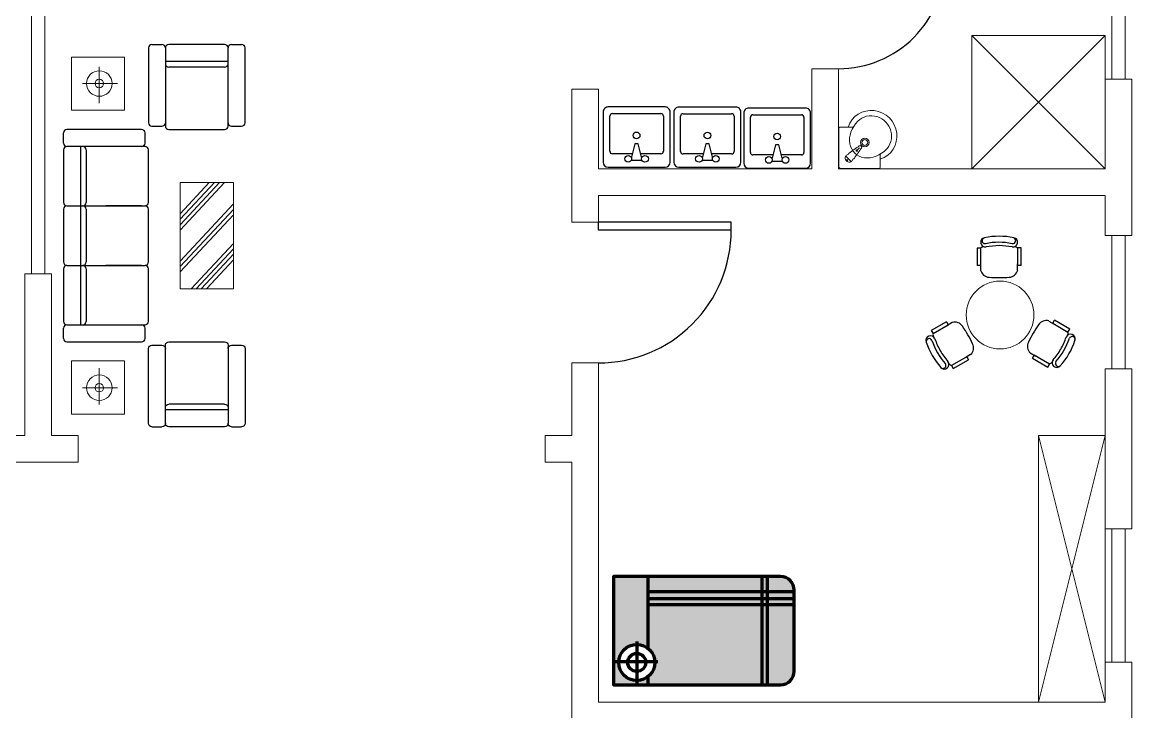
# Model space of a CAD drawing. Header units: inches. Extents: x -179 to 300, y 123 to 718.
# Drawn here: x 241.91 to 261.84, y 277.64 to 290.03 of the extents above; entities that cross this region are included whole.
import ezdxf

# ---------------------------------------------------------------- set-up
doc = ezdxf.new("R2010")
doc.units = ezdxf.units.IN
doc.header["$MEASUREMENT"] = 0
doc.linetypes.add('ACAD_ISO02W100', pattern=[15, 12, -3])
doc.layers.add('FUR', color=6, linetype='Continuous')
doc.layers.add('TOIL', color=250, linetype='Continuous')

# ---------------------------------------------------------------- blocks, each defined once
blk = doc.blocks.new('DESK4')
at = {"color": 0}
for p, q in [((0, 1), (-0.06, 1)), ((0, 0), (-0.06, 0))]:
    blk.add_line(p, q, dxfattribs=at)
blk.add_lwpolyline([(-0.06, 1), (-0.06, 0)], dxfattribs=at)
blk.add_lwpolyline([(1, 0, 0.414214), (0, 1), (0, 0)], format="xyb", dxfattribs=at)
blk = doc.blocks.new('LAV3')
at = {"color": 0, "linetype": 'ByBlock'}
for p, q in [((177.8, 254), (-203.2, 254)), ((-241.3, 215.9), (-241.3, -215.9)), ((-139.7, 31.75), (-139.7, 184.15)), ((-120.65, 203.2), (146.05, 203.2)), ((165.1, 184.15), (165.1, -184.15)), ((215.9, -215.9), (215.9, 215.9)), ((-190.5, -38.1), (-190.5, 38.1)), ((-63.5, 12.7), (-165.1, 38.1)), ((-63.5, -12.7), (-63.5, 12.7)), ((-165.1, -38.1), (-63.5, -12.7)), ((-139.7, -184.15), (-139.7, -31.75)), ((146.05, -203.2), (-120.65, -203.2)), ((-203.2, -254), (177.8, -254))]:
    blk.add_line(p, q, dxfattribs=at)
for centre in [(-177.8, 63.5), (0, 0), (-177.8, -63.5)]:
    blk.add_circle(centre, 25.4, dxfattribs=at)
for centre, radius, start, end in [((-203.2, 215.9), 38.1, 90, 180), ((177.8, 215.9), 38.1, 0, 90), ((-120.65, 184.15), 19.05, 90, 180), ((146.05, 184.15), 19.05, 0, 90), ((-203.2, -215.9), 38.1, 180, 270), ((-120.65, -184.15), 19.05, 180, 270), ((146.05, -184.15), 19.05, 270, 0), ((177.8, -215.9), 38.1, 270, 0)]:
    blk.add_arc(centre, radius, start, end, dxfattribs=at)
blk = doc.blocks.new('洗手盆-6')
at = {"layer": 'TOIL', "color": 177, "lineweight": 100, "true_color": 0x293189}
blk.add_blockref('LAV3', (203.2, -254), dxfattribs=at)
blk = doc.blocks.new('标准房1200床')
at = {"linetype": 'ACAD_ISO02W100', "lineweight": 100, "true_color": 0xcd6928}
h = blk.add_hatch(color=32, dxfattribs=at)
h.dxf.hatch_style = 1
h.paths.add_polyline_path([(-383, 798, -0.225056), (-456, 953, -0.225056), (-383, 1108), (-383, 1200), (-1641, 1200), (-1641, 313), (-383, 313)])
h.paths.add_polyline_path([(-383, 171), (-1641, 171), (-1641, 0), (-383, 0)])
h.paths.add_polyline_path([(-1701, 171), (-2000, 171), (-2000, 150, 0.414214), (-1850, 0), (-1701, 0)])
h.paths.add_polyline_path([(-1701, 1200), (-1850, 1200, 0.414214), (-2000, 1050), (-2000, 313), (-1701, 313)])
at = {"linetype": 'ACAD_ISO02W100', "lineweight": 100, "true_color": 0x642165}
h = blk.add_hatch(color=219, dxfattribs=at)
h.dxf.hatch_style = 1
h.paths.add_polyline_path([(-383, 246), (-1641, 246), (-1641, 171), (-383, 171)])
h.paths.add_polyline_path([(-383, 313), (-1641, 313), (-1641, 246), (-383, 246)])
h.paths.add_polyline_path([(-1641, 313), (-1701, 313), (-1701, 246), (-1641, 246)])
h.paths.add_polyline_path([(-1641, 246), (-1701, 246), (-1701, 171), (-1641, 171)])
h.paths.add_polyline_path([(-1641, 171), (-1701, 171), (-1701, 0), (-1641, 0)])
h.paths.add_polyline_path([(-1701, 246), (-2000, 246), (-2000, 171), (-1701, 171)])
h.paths.add_polyline_path([(-1701, 313), (-2000, 313), (-2000, 246), (-1701, 246)])
h.paths.add_polyline_path([(-1641, 1200), (-1701, 1200), (-1701, 313), (-1641, 313)])
h.paths.add_polyline_path([(0, 1200), (-383, 1200), (-383, 1108, -0.632579), (-56, 953, -0.632579), (-383, 798), (-383, 0), (0, 0)])
at = {"lineweight": 100}
for p, q in [((-1701, 0), (-1701, 1200)), ((-1641, 0), (-1641, 1200)), ((-383, 1200), (-383, 1108)), ((-257, 720), (-257, 1194)), ((-489, 945), (-12, 945)), ((-383, 798), (-383, 0)), ((-2000, 313), (-383, 313)), ((-2000, 246), (-383, 246)), ((-2000, 171), (-383, 171))]:
    blk.add_line(p, q, dxfattribs=at)
blk.add_lwpolyline([(-1850, 0), (0, 0), (0, 1200), (-1850, 1200, 0.414214), (-2000, 1050), (-2000, 150, 0.414214)], format="xyb", close=True, dxfattribs=at)
for radius in [200, 100]:
    blk.add_circle((-256, 953), radius, dxfattribs=at)
blk = doc.blocks.new('CH3')
for p, q in [((-259, 349), (-259, 141)), ((-218, 349), (-259, 349)), ((-218, 142), (-218, 349)), ((259, 350), (218, 350)), ((218, 350), (218, 142)), ((259, 142), (259, 350)), ((-218, 89), (-218, 163)), ((218, 87), (218, 162))]:
    blk.add_line(p, q)
at = {"linetype": 'Continuous'}
for p, q in [((-218, 141), (-259, 141)), ((259, 142), (218, 142))]:
    blk.add_line(p, q, dxfattribs=at)
for centre, radius, start, end in [((-163, 416), 55.3, 99.8988, 279.7522), ((-166, 436), 35.2, 94.9128, 274.9128), ((0, -348), 836, 78.0899, 101.9101), ((-4, -349), 766, 78.0112, 101.9888), ((163, 416), 55.3, 260.2478, 80.1012), ((159, 437), 36.2, 265.0872, 70.3213), ((18, -535), 913, 91.1567, 100.8714), ((-18, -535), 913, 79.1286, 88.8433), ((-111, 115), 111, 193.2566, 265.9234), ((0, 1666), 1666, 265.9234, 274.0766), ((111, 115), 111, 274.0766, 345.8334)]:
    blk.add_arc(centre, radius, start, end, dxfattribs=at)
for centre, start, end in [((-181, 309), 90.7226, 132.8382), ((180, 309), 47.1618, 87.5717)]:
    blk.add_arc(centre, 54.9, start, end)
blk = doc.blocks.new('SOFA1人')
at = {"layer": 'FUR'}
for p, q in [((-423, 0), (-327, 0)), ((263, 0), (-263, 0)), ((327, 0), (423, 0)), ((-455, -32), (-455, -736)), ((-295, -32), (-295, -768)), ((-295, -32), (-295, -768)), ((295, -768), (295, -32)), ((455, -736), (455, -32)), ((295, -160), (-295, -160)), ((263, -213), (-263, -213)), ((-423, -768), (-327, -768)), ((-263, -800), (263, -800)), ((327, -768), (423, -768))]:
    blk.add_line(p, q, dxfattribs=at)
for centre, start, end in [((-423, -32), 90, 180), ((-327, -32), 0, 90), ((-263, -32), 90, 180), ((263, -32), 0, 90), ((327, -32), 90, 180), ((423, -32), 0, 90), ((-263, -181), 180, 270), ((263, -181), 270, 0), ((-423, -736), 180, 270), ((-327, -736), 270, 0), ((-263, -768), 180, 270), ((263, -768), 270, 0), ((327, -736), 180, 270), ((423, -736), 270, 0)]:
    blk.add_arc(centre, 32, start, end, dxfattribs=at)
blk = doc.blocks.new('A$C621A3C92')
at = {"layer": 'FUR'}
blk.add_blockref('SOFA1人', (455, 800), dxfattribs=at)
blk = doc.blocks.new('SF3')
for p, q in [((-1000, 768), (-1000, 64)), ((-968, 800), (-872, 800)), ((-840, 768), (-840, 32)), ((-312, 800), (-808, 800)), ((-280, 768), (-280, 32)), ((248, 800), (-248, 800)), ((280, 768), (280, 32)), ((808, 800), (312, 800)), ((840, 32), (840, 768)), ((872, 800), (968, 800)), ((1000, 64), (1000, 768)), ((-280, 640), (-840, 640)), ((280, 640), (-280, 640)), ((840, 640), (280, 640)), ((-312, 587), (-808, 587)), ((248, 587), (-248, 587)), ((808, 587), (312, 587)), ((-280, 64), (-280, 402)), ((280, 64), (280, 402)), ((840, 64), (840, 402)), ((-968, 32), (-872, 32)), ((-248, 0), (248, 0)), ((312, 0), (808, 0)), ((872, 32), (968, 32)), ((-808, 0), (-312, 0))]:
    blk.add_line(p, q)
for centre, start, end in [((-968, 768), 90, 180), ((-872, 768), 0, 90), ((-808, 768), 90, 180), ((-312, 768), 0, 90), ((-248, 768), 90, 180), ((248, 768), 0, 90), ((312, 768), 90, 180), ((808, 768), 0, 90), ((872, 768), 90, 180), ((968, 768), 0, 90), ((-808, 619), 180, 270), ((-312, 619), 270, 0), ((-248, 619), 180, 270), ((248, 619), 270, 0), ((312, 619), 180, 270), ((808, 619), 270, 0), ((-968, 64), 180, 270), ((-872, 64), 270, 0), ((-808, 32), 180, 270), ((-312, 32), 270, 0), ((-248, 32), 180, 270), ((248, 32), 270, 0), ((312, 32), 180, 270), ((808, 32), 270, 0), ((872, 64), 180, 270), ((968, 64), 270, 0)]:
    blk.add_arc(centre, 32, start, end)
blk = doc.blocks.new('A$C2204297F')
at = {"layer": 'FUR'}
blk.add_blockref('SF3', (1000, 0), dxfattribs=at)

msp = doc.modelspace()

# ---------------------------------------------------------------- linework, layer by layer
at = {"lineweight": 0}
for p, q in [((261.48137, 290.92131), (261.48137, 289.00502)), ((261.7209, 290.92131), (261.7209, 289.00502)), ((242.07895, 285.50706), (242.07895, 290.29778)), ((242.31849, 285.50706), (242.31849, 290.29778)), ((261.3616, 289.79), (258.96624, 289.79)), ((258.96624, 289.79), (258.96624, 287.39464)), ((261.3616, 289.79), (258.96624, 287.39464)), ((258.96624, 289.79), (261.3616, 287.39464)), ((261.3616, 289.79), (261.3616, 287.39464)), ((243.29494, 289.23008), (243.29494, 288.57444)), ((256.09181, 289.19595), (256.09181, 287.39464)), ((256.57088, 289.19595), (256.09181, 289.19595)), ((256.57088, 289.19595), (256.57088, 287.39464)), ((261.3616, 289.00502), (261.84067, 289.00502)), ((261.84067, 289.00502), (261.84067, 286.19696)), ((242.99377, 288.92882), (243.62032, 288.92882)), ((252.25923, 288.82623), (251.78016, 288.82623)), ((251.78016, 287.87371), (251.78016, 288.82623)), ((252.25923, 287.87371), (252.25923, 288.82623)), ((256.57975, 288.12227), (256.57975, 287.42762)), ((256.57978, 288.14986), (256.57978, 287.4257)), ((256.60371, 288.14622), (256.83814, 288.14622)), ((251.78016, 286.91557), (251.78016, 287.87371)), ((252.25923, 287.39464), (252.25923, 287.87371)), ((256.75133, 287.57524), (256.7029, 287.62368)), ((256.95085, 287.77476), (256.91622, 287.74013)), ((257.32231, 287.65956), (257.32231, 287.42762)), ((256.75133, 287.57524), (256.79977, 287.52681)), ((256.09181, 287.39464), (252.25923, 287.39464)), ((261.3616, 287.39464), (256.57088, 287.39464)), ((256.60371, 287.40366), (257.29836, 287.40366)), ((244.74882, 286.29446), (245.54431, 287.14945)), ((244.74882, 286.39245), (245.45314, 287.14945)), ((244.74882, 286.49044), (245.36197, 287.14945)), ((244.74882, 286.58843), (245.27079, 287.14945)), ((251.78016, 286.91557), (251.78016, 286.4365)), ((261.3616, 286.91557), (252.25923, 286.91557)), ((252.25923, 286.91557), (252.25923, 286.29335)), ((261.3616, 286.91557), (261.3616, 286.19696)), ((244.74882, 285.73973), (245.70238, 286.76461)), ((244.74882, 285.64174), (245.70238, 286.66662)), ((244.74882, 285.54375), (245.70238, 286.56863)), ((252.25923, 286.4365), (251.78016, 286.4365)), ((244.9444, 285.24232), (245.70238, 286.057)), ((261.3616, 286.19696), (261.84067, 286.19696)), ((261.48137, 286.19696), (261.48137, 283.8016)), ((261.7209, 286.19696), (261.7209, 283.8016)), ((245.03557, 285.24232), (245.70238, 285.959)), ((245.12674, 285.24232), (245.70238, 285.86101)), ((245.21791, 285.24232), (245.70238, 285.76302)), ((241.95918, 282.60392), (241.95918, 285.50706)), ((241.95918, 285.50706), (242.43826, 285.50706)), ((242.43826, 285.50706), (242.43826, 282.60392)), ((251.78016, 283.90757), (251.78016, 282.60392)), ((252.25923, 283.90757), (251.78016, 283.90757)), ((252.25923, 283.90757), (252.25923, 277.8132)), ((243.29494, 283.16169), (243.29494, 283.81733)), ((261.3616, 283.8016), (261.3616, 280.92717)), ((261.3616, 283.8016), (261.84067, 283.8016)), ((261.84067, 283.8016), (261.84067, 280.92717)), ((242.99377, 283.46295), (243.62032, 283.46295)), ((233.33589, 282.60392), (241.95918, 282.60392)), ((242.43826, 282.60392), (242.91733, 282.60392)), ((242.91733, 282.60392), (242.91733, 282.12485)), ((251.30109, 282.60392), (251.30109, 282.12485)), ((251.78016, 282.60392), (251.30109, 282.60392)), ((261.3616, 282.60392), (260.16392, 282.60392)), ((260.16392, 282.60392), (260.16392, 277.8132)), ((261.3616, 282.60392), (260.16392, 277.8132)), ((260.16392, 282.60392), (261.3616, 277.8132)), ((261.3616, 277.8132), (261.3616, 282.60392)), ((242.43826, 282.12485), (233.81496, 282.12485)), ((242.91733, 282.12485), (242.43826, 282.12485)), ((251.30109, 282.12485), (251.78016, 282.12485)), ((251.78016, 282.12485), (251.78016, 277.33413)), ((261.3616, 280.92717), (261.84067, 280.92717)), ((261.48137, 280.92717), (261.48137, 278.53181)), ((261.7209, 280.92717), (261.7209, 278.53181)), ((261.3616, 278.53181), (261.3616, 277.8132)), ((261.3616, 278.53181), (261.84067, 278.53181)), ((261.84067, 278.53181), (261.84067, 275.41784)), ((252.25923, 277.8132), (261.3616, 277.8132)), ((260.16392, 277.8132), (261.3616, 277.8132))]:
    msp.add_line(p, q, dxfattribs=at)
for points in [[(243.74911, 288.44829), (242.79555, 288.44829), (242.79555, 289.40185), (243.74911, 289.40185)], [(244.74882, 285.24232), (245.70238, 285.24232), (245.70238, 287.14945), (244.74882, 287.14945)], [(243.74911, 283.94348), (242.79555, 283.94348), (242.79555, 282.98992), (243.74911, 282.98992)]]:
    msp.add_lwpolyline(points, close=True, dxfattribs=at)
for centre, radius in [((243.29494, 288.92882), 0.22927), ((243.29494, 288.92882), 0.0767), ((259.47432, 284.76977), 0.60892), ((243.29494, 283.46295), 0.22927), ((243.29494, 283.46295), 0.0767)]:
    msp.add_circle(centre, radius, dxfattribs=at)
for centre, major_axis, ratio, start_param, end_param in [((257.17257, 287.99648), (0.32182, -0.32182), 0.97368421, -0.4588538, 3.60044645), ((257.17266, 287.9964), (0.25415, -0.25415), 0.9663492, -0.03720915, 3.14159273), ((256.60371, 288.12227), (0.01694, -0.01694), 1, 2.35619449, 3.92699082), ((260.24883, 283.0292), (-4.10894, -4.10894), 1, 4.53165383, 4.56971951), ((256.96005, 287.78776), (-0.01871, -0.01871), 1, 3.0397169, 4.51302917), ((257.04554, 287.86945), (0.05335, -0.05335), 1, 0.7853981633993357, 7.068583470578922), ((256.96385, 287.78396), (-0.01871, -0.01871), 1, 1.77015614, 3.2434684), ((257.04554, 287.86945), (0.03726, -0.03726), 1, 0.7853981634853175, 7.068583470664904), ((256.72859, 287.59385), (0.02795, -0.02795), 1, 3.24899292, 3.88309022), ((256.80526, 287.5321), (0.09756, -0.09756), 1, 2.81784338, 3.24899292), ((256.86519, 287.57069), (0.10476, -0.10476), 1, 3.09093136, 3.31646833), ((252.20529, 291.07274), (4.10894, -4.10894), 1, 0.14266947, 0.18073515), ((256.89933, 287.72324), (0.01038, -0.01038), 0.59961648, 0, 6.28318531), ((256.60371, 287.42762), (-0.01694, -0.01694), 1, 5.49778714, 7.06858347), ((256.76948, 287.59518), (-0.05684, -0.05684), 1, 5.49276306, 6.29892649), ((256.77127, 287.59339), (0.05684, -0.05684), 1, 4.69664779, 5.50281123), ((256.7295, 287.55341), (-0.00562, -0.00562), 1, 2.356194490009324, 8.63937979718891), ((256.76994, 287.5525), (-0.02795, -0.02795), 1, 0.82929876, 1.46339606), ((256.70819, 287.62917), (-0.09756, -0.09756), 1, 1.46339606, 1.8945456), ((256.74678, 287.68911), (-0.10476, -0.10476), 1, 1.39592065, 1.62145762), ((257.29836, 287.42762), (-0.01694, -0.01694), 1, 0.78539816, 2.35619449)]:
    msp.add_ellipse(centre, major_axis=major_axis, ratio=ratio, start_param=start_param, end_param=end_param, dxfattribs=at)
at = {"lineweight": 0, "extrusion": (0, 0, -1)}
msp.add_ellipse((257.17266, 287.9964), major_axis=(-0.30651, -0.32011), ratio=0.81090634, start_param=4.70082506, end_param=7.87157767, dxfattribs=at)

# ---------------------------------------------------------------- block references
at = {"lineweight": 0}
for name, p, xscale, yscale, zscale, rotation in [('DESK4', (256.57088, 291.11224), 1.916288154588585, 1.916288154588585, 1.916288154588585, 270), ('洗手盆-6', (252.34501, 287.51631), 0.002366984737930654, 0.002366984737930654, 0.002366984737930654, 89.99999999999999), ('洗手盆-6', (253.61568, 287.51476), 0.002366984737930654, 0.002366984737930654, 0.002366984737930654, 89.99999999999999), ('洗手盆-6', (254.86938, 287.49549), 0.002366984737930654, 0.002366984737930654, 0.002366984737930654, 89.99999999999999), ('A$C2204297F', (244.17668, 284.28876), 0.001907124441726687, 0.001907124441726687, 0.001907124441726687, 90), ('DESK4', (252.25923, 286.29335), 2.385778438600395, 2.385778438600395, 2.385778438600395, 270), ('CH3', (258.89722, 284.41395), 0.001522287604500934, 0.001522287604500934, 0.001522287604500934, 119.9999999999999), ('CH3', (260.06773, 284.44218), 0.001522287604500932, 0.001522287604500932, 0.001522287604500932, 239.9999999999998), ('A$C621A3C92', (244.17668, 284.28876), -0.001907124441726687, 0.001907124441726687, 0.001907124441726687, 180), ('标准房1200床', (252.53356, 280.07084), 0.001620444760394433, 0.001620444760394433, 0.001620444760394433, 180)]:
    msp.add_blockref(name, p, dxfattribs=dict(at, xscale=xscale, yscale=yscale, zscale=zscale, rotation=rotation))
for name, p, xscale, yscale, zscale in [('A$C621A3C92', (244.17668, 288.10301), 0.001907124441726687, 0.001907124441726687, 0.001907124441726687), ('CH3', (259.45802, 285.44176), 0.001522287604500934, 0.001522287604500934, 0.001522287604500934)]:
    msp.add_blockref(name, p, dxfattribs=dict(at, xscale=xscale, yscale=yscale, zscale=zscale))

doc.saveas('drawing.dxf')
